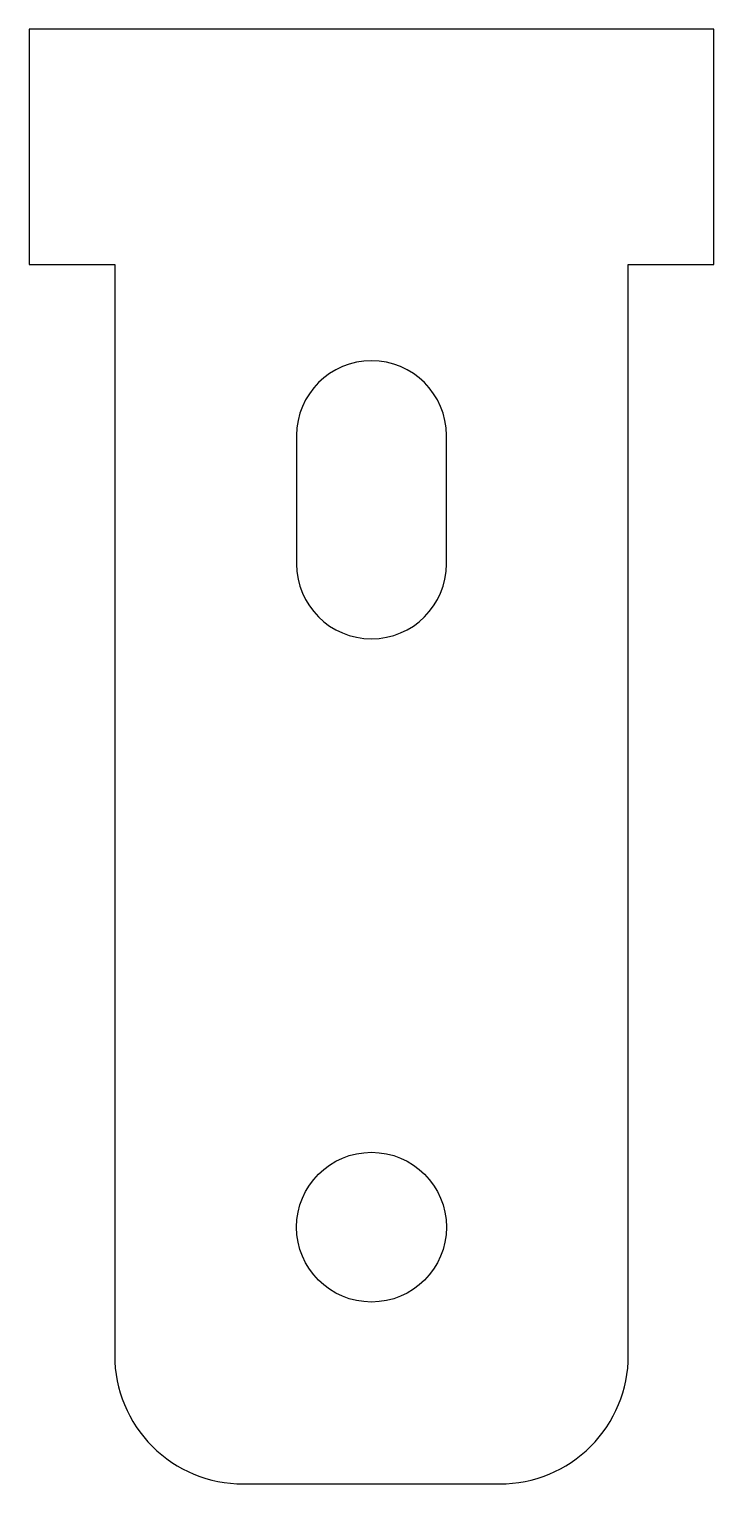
# Model space of a CAD drawing. Header units: millimetres. Extents: x -53 to -37, y 4.5 to 38.5.
import ezdxf

# ---------------------------------------------------------------- set-up
doc = ezdxf.new("R2010")
doc.units = ezdxf.units.MM
doc.layers.get('0').update_dxf_attribs({"linetype": 'CONTINUOUS'})

msp = doc.modelspace()

# ---------------------------------------------------------------- linework, layer by layer
for points in [[(-48, 4.5), (-42, 4.5, 0.414214), (-39, 7.5), (-39, 33), (-37, 33), (-37, 38.5), (-53, 38.5), (-53, 33), (-51, 33), (-51, 7.5, 0.414214)], [(-43.25, 29, 1), (-46.75, 29), (-46.75, 26, 1), (-43.25, 26)]]:
    msp.add_lwpolyline(points, format="xyb", close=True)
msp.add_circle((-45, 10.5), 1.75)

doc.saveas('drawing.dxf')
